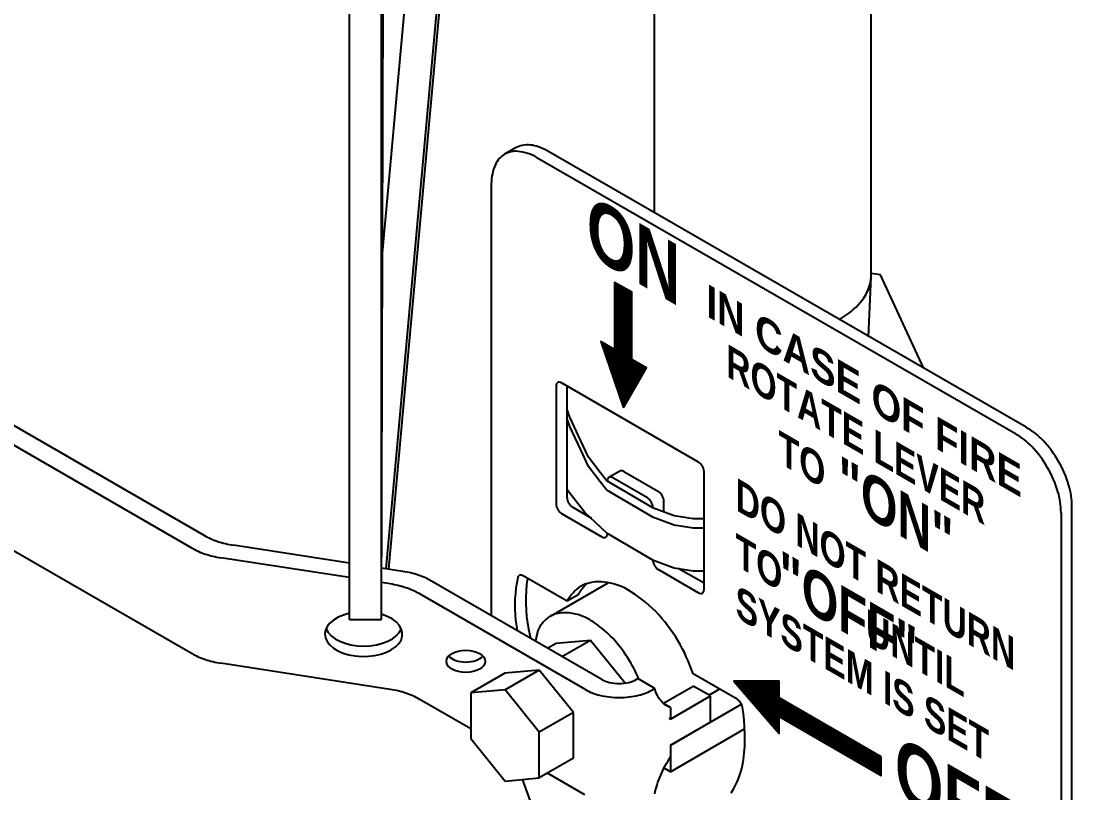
# Model space of a CAD drawing. Header units: centimetres. Extents: x 394264 to 551709, y 50011 to 59011.
# Drawn here: x 525861.9 to 525943.3, y 53755 to 53814.8 of the extents above; entities that cross this region are included whole.
import ezdxf
from ezdxf.enums import TextEntityAlignment as Align

# ---------------------------------------------------------------- set-up
doc = ezdxf.new("R2010")
doc.units = ezdxf.units.CM
doc.layers.get('0').update_dxf_attribs({"lineweight": 9})
doc.layers.add('-M-YNGN-ZON3', color=6, linetype='SP', lineweight=30)
doc.layers.add('0-KRCN-YNG-CIHAZ', color=4, linetype='Continuous', lineweight=30)
doc.styles.add('CIZGI', font='tahoma.ttf', dxfattribs={"width": 0.8, "oblique": 20})
doc.styles.add('TECHNICBOLD', font='TEB_____.pfb', dxfattribs={"width": 0.88, "height": 0.188})
doc.linetypes.add('SP', pattern='A,2,-0.1,["SP",CIZGI,S=0.14,R=0.2,X=0,Y=-0.07],-0.255', length=2.355)

# ---------------------------------------------------------------- blocks, each defined once
blk = doc.blocks.new('*X62')
at = {"color": 0}
for p, q in [((-1.8522, 1.7187), (-1.8502, 1.7207)), ((-1.8478, 1.7142), (-1.8414, 1.7207)), ((-1.8434, 1.7098), (-1.8325, 1.7207)), ((-1.839, 1.7054), (-1.8237, 1.7207)), ((-1.8346, 1.701), (-1.8149, 1.7207)), ((-1.8301, 1.6966), (-1.806, 1.7207)), ((-1.8257, 1.6921), (-1.7972, 1.7207)), ((-1.8213, 1.6877), (-1.7883, 1.7207)), ((-1.8169, 1.6833), (-1.7795, 1.7207)), ((-1.8125, 1.6789), (-1.7707, 1.7207)), ((-1.808, 1.6745), (-1.7618, 1.7207)), ((-1.8036, 1.67), (-1.7566, 1.717)), ((-1.7992, 1.6656), (-1.7522, 1.7126)), ((-1.7948, 1.6612), (-1.7478, 1.7082)), ((-1.7904, 1.6568), (-1.7434, 1.7038)), ((-1.7859, 1.6524), (-1.7389, 1.6994)), ((-1.7815, 1.6479), (-1.7345, 1.6949)), ((-1.7771, 1.6435), (-1.7301, 1.6905)), ((-1.7727, 1.6391), (-1.7257, 1.6861)), ((-1.7683, 1.6347), (-1.7213, 1.6817)), ((-1.7638, 1.6303), (-1.7168, 1.6773)), ((-1.7594, 1.6259), (-1.7124, 1.6729)), ((-1.755, 1.6214), (-1.708, 1.6684)), ((-1.7506, 1.617), (-1.7036, 1.664)), ((-1.7462, 1.6126), (-1.6992, 1.6596)), ((-1.7417, 1.6082), (-1.6947, 1.6552)), ((-1.7373, 1.6038), (-1.6903, 1.6508)), ((-1.7329, 1.5993), (-1.6859, 1.6463)), ((-1.7285, 1.5949), (-1.6815, 1.6419)), ((-1.7241, 1.5905), (-1.6771, 1.6375)), ((-1.7196, 1.5861), (-1.6726, 1.6331)), ((-1.7152, 1.5817), (-1.6682, 1.6287)), ((-1.7108, 1.5772), (-1.6638, 1.6242)), ((-1.7064, 1.5728), (-1.6594, 1.6198)), ((-1.702, 1.5684), (-1.655, 1.6154)), ((-1.6976, 1.564), (-1.6506, 1.611)), ((-1.6931, 1.5596), (-1.6461, 1.6066)), ((-1.6887, 1.5551), (-1.6417, 1.6021)), ((-1.6843, 1.5507), (-1.6373, 1.5977)), ((-1.6799, 1.5463), (-1.6329, 1.5933)), ((-1.6755, 1.5419), (-1.6285, 1.5889)), ((-1.671, 1.5375), (-1.624, 1.5845)), ((-1.6666, 1.533), (-1.6196, 1.58)), ((-1.6622, 1.5286), (-1.6152, 1.5756)), ((-1.6578, 1.5242), (-1.6108, 1.5712)), ((-1.6534, 1.5198), (-1.6064, 1.5668)), ((-1.6489, 1.5154), (-1.6019, 1.5624)), ((-1.6445, 1.5109), (-1.5975, 1.5579)), ((-1.6401, 1.5065), (-1.5931, 1.5535)), ((-1.6357, 1.5021), (-1.5887, 1.5491)), ((-1.6313, 1.4977), (-1.5843, 1.5447)), ((-1.6268, 1.4933), (-1.5798, 1.5403)), ((-1.6224, 1.4888), (-1.5754, 1.5358)), ((-1.618, 1.4844), (-1.571, 1.5314)), ((-1.6136, 1.48), (-1.5666, 1.527)), ((-1.6092, 1.4756), (-1.5622, 1.5226)), ((-1.6047, 1.4712), (-1.5577, 1.5182)), ((-1.6003, 1.4668), (-1.5533, 1.5138)), ((-1.5959, 1.4623), (-1.5489, 1.5093)), ((-1.5915, 1.4579), (-1.5445, 1.5049)), ((-1.5871, 1.4535), (-1.5401, 1.5005)), ((-1.5826, 1.4491), (-1.5356, 1.4961)), ((-1.5782, 1.4447), (-1.5312, 1.4917)), ((-1.5738, 1.4402), (-1.5268, 1.4872)), ((-1.5694, 1.4358), (-1.5224, 1.4828)), ((-1.565, 1.4314), (-1.518, 1.4784)), ((-1.5605, 1.427), (-1.5135, 1.474)), ((-1.5561, 1.4226), (-1.5091, 1.4696)), ((-1.5517, 1.4181), (-1.5047, 1.4651)), ((-1.5641, 1.3704), (-1.487, 1.4475)), ((-1.5588, 1.3669), (-1.4826, 1.443)), ((-1.5535, 1.3633), (-1.4782, 1.4386)), ((-1.5482, 1.3598), (-1.4738, 1.4342)), ((-1.5473, 1.4137), (-1.5003, 1.4607)), ((-1.5429, 1.4093), (-1.4959, 1.4563)), ((-1.5429, 1.3563), (-1.4694, 1.4298)), ((-1.5385, 1.4049), (-1.4915, 1.4519)), ((-1.5376, 1.3527), (-1.4649, 1.4254)), ((-1.6117, 1.4023), (-1.6116, 1.4025)), ((-1.6064, 1.3988), (-1.6027, 1.4025)), ((-1.6011, 1.3952), (-1.5939, 1.4025)), ((-1.5958, 1.3917), (-1.5851, 1.4025)), ((-1.5905, 1.3881), (-1.5762, 1.4025)), ((-1.5852, 1.3846), (-1.5674, 1.4025)), ((-1.58, 1.3811), (-1.5585, 1.4025)), ((-1.5747, 1.3775), (-1.5497, 1.4025)), ((-1.5694, 1.374), (-1.5409, 1.4025)), ((-1.5323, 1.3492), (-1.4605, 1.4209)), ((-1.527, 1.3456), (-1.4561, 1.4165)), ((-1.5217, 1.3421), (-1.4517, 1.4121)), ((-1.5164, 1.3385), (-1.4473, 1.4077)), ((-1.5111, 1.335), (-1.4428, 1.4033)), ((-1.5058, 1.3315), (-1.4348, 1.4025)), ((-1.5005, 1.3279), (-1.426, 1.4025)), ((-1.4952, 1.3244), (-1.4171, 1.4025)), ((-1.4899, 1.3208), (-1.4083, 1.4025)), ((-1.4846, 1.3173), (-1.3994, 1.4025)), ((-1.4793, 1.3137), (-1.3906, 1.4025)), ((-1.474, 1.3102), (-1.3818, 1.4025)), ((-1.4687, 1.3067), (-1.3729, 1.4025)), ((-1.4634, 1.3031), (-1.3641, 1.4025)), ((-1.4581, 1.2996), (-1.3597, 1.398)), ((-1.4528, 1.296), (-1.3568, 1.3921)), ((-1.4476, 1.2925), (-1.3538, 1.3862)), ((-1.4423, 1.2889), (-1.3508, 1.3804)), ((-1.437, 1.2854), (-1.3479, 1.3745)), ((-1.4317, 1.2819), (-1.3449, 1.3686)), ((-1.4264, 1.2783), (-1.342, 1.3627)), ((-1.4211, 1.2748), (-1.339, 1.3568)), ((-1.4158, 1.2712), (-1.3361, 1.3509)), ((-1.4105, 1.2677), (-1.3331, 1.3451)), ((-1.4052, 1.2641), (-1.3302, 1.3392)), ((-1.3999, 1.2606), (-1.3272, 1.3333)), ((-1.3946, 1.2571), (-1.3242, 1.3274)), ((-1.3893, 1.2535), (-1.3213, 1.3215)), ((-1.384, 1.25), (-1.3183, 1.3156)), ((-1.3787, 1.2464), (-1.3154, 1.3098)), ((-1.3734, 1.2429), (-1.3124, 1.3039)), ((-1.3681, 1.2393), (-1.3095, 1.298)), ((-1.3628, 1.2358), (-1.3065, 1.2921)), ((-1.3575, 1.2323), (-1.3035, 1.2862)), ((-1.3522, 1.2287), (-1.3006, 1.2804)), ((-1.3469, 1.2252), (-1.2976, 1.2745)), ((-1.3416, 1.2216), (-1.2947, 1.2686)), ((-1.3363, 1.2181), (-1.2917, 1.2627)), ((-1.331, 1.2145), (-1.2888, 1.2568)), ((-1.3257, 1.211), (-1.2858, 1.2509)), ((-1.3205, 1.2075), (-1.2829, 1.2451)), ((-1.3152, 1.2039), (-1.2799, 1.2392)), ((-1.3099, 1.2004), (-1.2769, 1.2333)), ((-1.3046, 1.1968), (-1.274, 1.2274)), ((-1.2993, 1.1933), (-1.271, 1.2215)), ((-1.294, 1.1897), (-1.2681, 1.2156)), ((-1.2887, 1.1862), (-1.2651, 1.2098)), ((-1.2834, 1.1827), (-1.2622, 1.2039)), ((-1.2781, 1.1791), (-1.2592, 1.198)), ((-1.2728, 1.1756), (-1.2562, 1.1921)), ((-1.2675, 1.172), (-1.2533, 1.1862)), ((-1.2622, 1.1685), (-1.2503, 1.1803)), ((-1.2569, 1.1649), (-1.2474, 1.1745)), ((-1.2516, 1.1614), (-1.2444, 1.1686)), ((-1.2463, 1.1579), (-1.2415, 1.1627)), ((-1.241, 1.1543), (-1.2385, 1.1568)), ((-1.2357, 1.1508), (-1.2356, 1.1509))]:
    blk.add_line(p, q, dxfattribs=at)
blk = doc.blocks.new('*X63')
at = {"color": 0}
for p, q in [((0.5758, 0.1339), (0.6994, 0.2575)), ((0.5825, 0.1317), (0.7038, 0.2531)), ((0.5891, 0.1295), (0.7083, 0.2486)), ((0.5958, 0.1273), (0.7127, 0.2442)), ((0.6024, 0.1251), (0.7171, 0.2398)), ((0.609, 0.1229), (0.7215, 0.2354)), ((0.6157, 0.1207), (0.7259, 0.231)), ((0.6223, 0.1185), (0.7304, 0.2265)), ((0.6289, 0.1163), (0.7348, 0.2221)), ((0.6356, 0.1141), (0.7392, 0.2177)), ((0.6422, 0.1119), (0.7436, 0.2133)), ((0.6489, 0.1097), (0.748, 0.2089)), ((0.6555, 0.1075), (0.7525, 0.2044)), ((0.6621, 0.1053), (0.7569, 0.2)), ((0.6688, 0.1031), (0.7613, 0.1956)), ((0.6754, 0.1009), (0.7657, 0.1912)), ((0.682, 0.0987), (0.7701, 0.1868)), ((0.6887, 0.0965), (0.7745, 0.1823)), ((0.6953, 0.0943), (0.7802, 0.1791)), ((0.702, 0.0921), (0.789, 0.1791)), ((0.7086, 0.0899), (0.7979, 0.1791)), ((0.7152, 0.0877), (0.8067, 0.1791)), ((0.7219, 0.0855), (0.8155, 0.1791)), ((0.7285, 0.0833), (0.8244, 0.1791)), ((0.7351, 0.0811), (0.8332, 0.1791)), ((0.7418, 0.0789), (0.8421, 0.1791)), ((0.7484, 0.0767), (0.8509, 0.1791)), ((0.7551, 0.0745), (0.8597, 0.1791)), ((0.7617, 0.0723), (0.8686, 0.1791)), ((0.7683, 0.0701), (0.8774, 0.1791)), ((0.775, 0.0679), (0.8863, 0.1791)), ((0.7816, 0.0657), (0.8951, 0.1791)), ((0.7883, 0.0635), (0.9039, 0.1791)), ((0.7949, 0.0613), (0.9128, 0.1791)), ((0.8015, 0.0591), (0.9216, 0.1791)), ((0.8082, 0.0569), (0.9304, 0.1791)), ((0.8148, 0.0547), (0.9393, 0.1791)), ((0.8214, 0.0525), (0.9481, 0.1791)), ((0.8686, 0.0908), (0.957, 0.1791)), ((0.8774, 0.0908), (0.9658, 0.1791)), ((0.8863, 0.0908), (0.9746, 0.1791)), ((0.8951, 0.0908), (0.9835, 0.1791)), ((0.9039, 0.0908), (0.9923, 0.1791)), ((0.9128, 0.0908), (1.0012, 0.1791)), ((0.9216, 0.0908), (1.01, 0.1791)), ((0.9304, 0.0908), (1.0188, 0.1791)), ((0.9393, 0.0908), (1.0277, 0.1791)), ((0.9481, 0.0908), (1.0365, 0.1791)), ((0.957, 0.0908), (1.0453, 0.1791)), ((0.9658, 0.0908), (1.0542, 0.1791)), ((0.9746, 0.0908), (1.063, 0.1791)), ((0.9835, 0.0908), (1.0719, 0.1791)), ((0.9923, 0.0908), (1.0807, 0.1791)), ((1.0012, 0.0908), (1.0895, 0.1791)), ((1.01, 0.0908), (1.0984, 0.1791)), ((1.0188, 0.0908), (1.1072, 0.1791)), ((1.0277, 0.0908), (1.1161, 0.1791)), ((1.0365, 0.0908), (1.1249, 0.1791)), ((1.0453, 0.0908), (1.1337, 0.1791)), ((1.0542, 0.0908), (1.1426, 0.1791)), ((1.063, 0.0908), (1.1514, 0.1791)), ((1.0719, 0.0908), (1.1603, 0.1791)), ((1.0807, 0.0908), (1.1691, 0.1791)), ((1.0895, 0.0908), (1.1779, 0.1791)), ((1.0984, 0.0908), (1.1868, 0.1791)), ((1.1072, 0.0908), (1.1956, 0.1791)), ((1.1161, 0.0908), (1.2044, 0.1791)), ((1.1249, 0.0908), (1.2133, 0.1791)), ((1.1337, 0.0908), (1.2221, 0.1791)), ((1.1426, 0.0908), (1.231, 0.1791)), ((1.1514, 0.0908), (1.2398, 0.1791)), ((1.1603, 0.0908), (1.2486, 0.1791)), ((1.1691, 0.0908), (1.2575, 0.1791)), ((1.1779, 0.0908), (1.2663, 0.1791)), ((1.1868, 0.0908), (1.2752, 0.1791)), ((1.1956, 0.0908), (1.284, 0.1791)), ((1.2044, 0.0908), (1.2928, 0.1791)), ((1.2133, 0.0908), (1.3017, 0.1791)), ((1.2221, 0.0908), (1.3105, 0.1791)), ((1.231, 0.0908), (1.3194, 0.1791)), ((1.2398, 0.0908), (1.3282, 0.1791)), ((1.2486, 0.0908), (1.3367, 0.1788)), ((1.2575, 0.0908), (1.3411, 0.1744)), ((1.2663, 0.0908), (1.3456, 0.17)), ((1.2752, 0.0908), (1.35, 0.1656)), ((1.284, 0.0908), (1.3544, 0.1612)), ((1.2928, 0.0908), (1.3588, 0.1567)), ((1.3017, 0.0908), (1.3632, 0.1523)), ((1.3105, 0.0908), (1.3677, 0.1479)), ((1.3194, 0.0908), (1.3721, 0.1435)), ((1.3282, 0.0908), (1.3765, 0.1391)), ((1.337, 0.0908), (1.3809, 0.1346)), ((1.3459, 0.0908), (1.3853, 0.1302)), ((1.3547, 0.0908), (1.3898, 0.1258)), ((0.8281, 0.0503), (0.8674, 0.0895)), ((0.8347, 0.0481), (0.8718, 0.0851)), ((1.3635, 0.0908), (1.3942, 0.1214)), ((1.3724, 0.0908), (1.3986, 0.117)), ((1.3812, 0.0908), (1.403, 0.1125)), ((1.3901, 0.0908), (1.4074, 0.1081)), ((1.3989, 0.0908), (1.4119, 0.1037)), ((1.4077, 0.0908), (1.4163, 0.0993)), ((1.4166, 0.0908), (1.4207, 0.0949)), ((0.8414, 0.0459), (0.8762, 0.0807)), ((0.848, 0.0437), (0.8806, 0.0763)), ((0.8546, 0.0415), (0.885, 0.0719)), ((0.8613, 0.0393), (0.8895, 0.0674)), ((0.8679, 0.0371), (0.8939, 0.063)), ((0.8745, 0.0349), (0.8983, 0.0586)), ((0.8812, 0.0326), (0.9027, 0.0542)), ((0.8878, 0.0304), (0.9071, 0.0498)), ((0.8945, 0.0282), (0.9116, 0.0453)), ((0.9011, 0.026), (0.916, 0.0409)), ((0.9077, 0.0238), (0.9204, 0.0365)), ((0.9144, 0.0216), (0.9248, 0.0321)), ((0.921, 0.0194), (0.9292, 0.0277)), ((0.9276, 0.0172), (0.9336, 0.0232)), ((0.9343, 0.015), (0.9381, 0.0188)), ((0.9409, 0.0128), (0.9425, 0.0144))]:
    blk.add_line(p, q, dxfattribs=at)
blk = doc.blocks.new('A$C66BCA59E')
at = {"layer": '0-KRCN-YNG-CIHAZ', "color": 31, "linetype": 'Continuous', "lineweight": -3, "extrusion": (0, 0.816497, 0.57735)}
for p, q in [((1217.952, -1037.303, 2742.479), (1224.182, -968.674, 2645.424)), ((1218.31, -1060.908, 2775.862), (1226.386, -971.934, 2650.033)), ((1218.51, -1060.908, 2775.862), (1226.578, -972.018, 2650.153)), ((1217.952, -1064.844, 2781.429), (1218.153, -982.809, 2665.413)), ((1217.952, -1064.844, 2781.429), (1217.952, -983.242, 2666.025)), ((1215.452, -1064.844, 2781.429), (1215.452, -984.625, 2667.982)), ((1239.071, -1033.339, 2754.886), (1239.071, -996.328, 2712.706)), ((1255.871, -1038.154, 2761.696), (1255.871, -996.328, 2712.706)), ((1228.327, -1028.307, 2786.965), (1227.478, -1028.797, 2786.965)), ((1267.879, -1049.947, 2786.965), (1230.827, -1028.555, 2786.965)), ((1229.978, -1029.045, 2786.965), (1267.031, -1050.437, 2786.965)), ((1226.443, -1031.086, 2786.965), (1226.443, -1064.516, 2785.283)), ((1255.655, -1042.942, 2750.286), (1255.868, -1038.281, 2761.696)), ((1256.575, -1038.142, 2777.868), (1255.872, -1038.03, 2780.455)), ((1259.937, -1045.386, 2777.868), (1256.575, -1038.142, 2777.868)), ((1181.543, -1045.229, 2777.868), (1204.239, -1058.332, 2777.868)), ((1180.214, -1045.997, 2777.868), (1203.266, -1059.305, 2777.868)), ((1242.494, -1052.633, 2786.387), (1231.888, -1046.509, 2786.387)), ((1231.463, -1046.754, 2786.387), (1231.463, -1055.899, 2786.387)), ((1232.312, -1055.409, 2786.387), (1232.312, -1046.754, 2786.387)), ((1232.529, -1049.171, 2759.263), (1232.287, -1048.505, 2758.321)), ((1232.529, -1049.887, 2760.275), (1232.287, -1049.221, 2759.334)), ((1233.377, -1050.987, 2761.831), (1232.529, -1049.171, 2759.263)), ((1233.377, -1051.703, 2762.843), (1232.529, -1049.887, 2760.275)), ((1233.982, -1052.258, 2763.628), (1233.377, -1050.987, 2761.831)), ((1233.982, -1052.974, 2764.641), (1233.377, -1051.703, 2762.843)), ((1234.865, -1053.456, 2765.322), (1233.982, -1052.258, 2763.628)), ((1234.865, -1054.172, 2766.335), (1233.982, -1052.974, 2764.641)), ((1235.375, -1054.074, 2766.196), (1234.865, -1053.456, 2765.322)), ((1236.396, -1053.338, 2786.387), (1235.547, -1053.828, 2786.387)), ((1238.534, -1055.409, 2786.387), (1235.847, -1053.858, 2786.387)), ((1236.696, -1053.368, 2786.387), (1239.383, -1054.919, 2786.387)), ((1242.918, -1062.513, 2786.387), (1242.918, -1053.368, 2786.387)), ((1180.214, -1054.162, 2777.868), (1203.266, -1067.47, 2777.868)), ((1233.693, -1056.551, 2769.699), (1232.314, -1054.787, 2767.206)), ((1235.375, -1054.789, 2767.209), (1234.865, -1054.172, 2766.335)), ((1235.375, -1054.074, 2766.196), (1238.932, -1056.156, 2769.142)), ((1235.375, -1054.789, 2767.209), (1238.932, -1056.872, 2770.154)), ((1239.807, -1056.503, 2781.815), (1239.807, -1055.654, 2786.387)), ((1234.225, -1057.004, 2785.409), (1232.736, -1056.144, 2786.387)), ((1238.932, -1056.156, 2769.142), (1240.598, -1056.786, 2770.033)), ((1271.415, -1107.02, 2786.965), (1271.415, -1056.071, 2786.965)), ((1231.888, -1056.634, 2786.387), (1234.999, -1058.43, 2786.387)), ((1235.375, -1058.115, 2771.912), (1233.693, -1056.551, 2769.699)), ((1238.932, -1056.872, 2770.154), (1240.598, -1057.502, 2771.045)), ((1240.598, -1056.786, 2770.033), (1242.084, -1057.011, 2770.351)), ((1242.084, -1057.011, 2770.351), (1242.94, -1057.011, 2770.351)), ((1270.566, -1056.56, 2786.965), (1270.566, -1107.51, 2786.965)), ((1235.375, -1058.115, 2771.912), (1238.932, -1060.198, 2774.857)), ((1240.598, -1057.502, 2771.045), (1242.084, -1057.727, 2771.363)), ((1242.084, -1057.727, 2771.363), (1242.94, -1057.727, 2771.363)), ((1215.452, -1060.467, 2777.868), (1206.48, -1059.079, 2777.868)), ((1215.452, -1061.591, 2777.868), (1205.507, -1060.053, 2777.868)), ((1238.932, -1060.198, 2774.857), (1240.598, -1060.828, 2775.748)), ((1219.579, -1061.106, 2777.868), (1217.952, -1060.854, 2777.868)), ((1239.383, -1060.961, 2786.387), (1242.494, -1062.758, 2786.387)), ((1240.598, -1060.828, 2775.748), (1242.084, -1061.053, 2776.066)), ((1242.918, -1062.023, 2786.387), (1240.921, -1060.869, 2786.95)), ((1242.084, -1061.053, 2776.066), (1242.94, -1061.053, 2776.066)), ((1218.605, -1062.079, 2777.868), (1217.952, -1061.978, 2777.868)), ((1235.015, -1069.471, 2777.868), (1221.82, -1061.853, 2777.868)), ((1232.316, -1063.414, 2786.387), (1228.907, -1061.445, 2786.387)), ((1231.074, -1064.546, 2781.007), (1235.491, -1061.995, 2777.399)), ((1233.686, -1070.238, 2777.868), (1220.847, -1062.826, 2777.868)), ((1233.165, -1062.924, 2786.387), (1232.316, -1063.414, 2786.387)), ((1231.896, -1064.31, 2780.673), (1231.474, -1064.382, 2780.774)), ((1232.466, -1064.305, 2780.666), (1231.896, -1064.31, 2780.673)), ((1233.24, -1064.483, 2780.918), (1232.466, -1064.305, 2780.666)), ((1215.452, -1064.844, 2781.429), (1217.952, -1064.844, 2781.429)), ((1228.325, -1064.894, 2781.499), (1228.437, -1065.67, 2782.596)), ((1229.32, -1065.582, 2782.471), (1229.481, -1066.269, 2783.444)), ((1230.048, -1065.682, 2782.614), (1229.873, -1066.491, 2783.757)), ((1231.472, -1066.687, 2777.868), (1230.832, -1067.056, 2777.868)), ((1234.124, -1066.45, 2777.868), (1231.472, -1066.687, 2777.868)), ((1234.124, -1066.45, 2777.868), (1231.953, -1067.703, 2777.868)), ((1236.776, -1069.749, 2777.868), (1234.124, -1066.45, 2777.868)), ((1218.605, -1070.244, 2777.868), (1205.507, -1068.218, 2777.868)), ((1227.498, -1068.981, 2777.868), (1224.854, -1070.508, 2777.868)), ((1230.15, -1068.744, 2777.868), (1227.498, -1068.981, 2777.868)), ((1230.15, -1068.744, 2777.868), (1227.505, -1070.271, 2777.868)), ((1232.802, -1072.043, 2777.868), (1230.15, -1068.744, 2777.868)), ((1237.674, -1069.471, 2777.868), (1237.779, -1069.41, 2777.868)), ((1239.108, -1070.178, 2777.868), (1237.779, -1069.41, 2777.868)), ((1245.475, -1071.01, 2786.387), (1242.065, -1069.042, 2786.387)), ((1227.505, -1070.271, 2777.868), (1224.854, -1070.508, 2777.868)), ((1230.157, -1073.57, 2777.868), (1227.505, -1070.271, 2777.868)), ((1236.776, -1069.749, 2777.868), (1236.75, -1069.763, 2777.868)), ((1236.776, -1069.76, 2777.868), (1236.776, -1069.749, 2777.868)), ((1239.003, -1070.238, 2777.868), (1239.108, -1070.178, 2777.868)), ((1239.769, -1071.323, 2777.868), (1242.086, -1069.985, 2777.868)), ((1243.415, -1070.753, 2777.868), (1242.086, -1069.985, 2777.868)), ((1244.117, -1070.228, 2777.775), (1243.312, -1070.693, 2777.868)), ((1224.854, -1073.304, 2777.868), (1220.847, -1070.991, 2777.868)), ((1224.854, -1070.508, 2777.868), (1224.854, -1074.043, 2777.868)), ((1240.318, -1072.541, 2777.868), (1243.415, -1070.753, 2777.868)), ((1243.415, -1072.794, 2777.868), (1243.415, -1070.753, 2777.868)), ((1240.318, -1071.642, 2777.868), (1239.776, -1071.329, 2777.868)), ((1240.311, -1074.578, 2777.868), (1245.812, -1071.402, 2777.379)), ((1240.318, -1071.642, 2777.868), (1240.318, -1072.541, 2777.868)), ((1232.802, -1072.043, 2777.868), (1230.157, -1073.57, 2777.868)), ((1232.802, -1075.578, 2777.868), (1232.802, -1072.043, 2777.868)), ((1240.318, -1072.541, 2777.868), (1240.215, -1072.481, 2777.868)), ((1230.157, -1077.105, 2777.868), (1230.157, -1073.57, 2777.868)), ((1240.311, -1076.619, 2777.868), (1246.054, -1073.304, 2776.913)), ((1243.415, -1072.794, 2777.868), (1240.318, -1074.582, 2777.868)), ((1243.408, -1072.79, 2777.868), (1243.415, -1072.794, 2777.868)), ((1224.854, -1074.043, 2777.868), (1227.505, -1077.342, 2777.868)), ((1240.311, -1074.578, 2777.868), (1240.318, -1074.582, 2777.868)), ((1240.311, -1074.578, 2777.868), (1240.311, -1076.619, 2777.868)), ((1240.318, -1074.582, 2777.868), (1240.318, -1075.481, 2777.868)), ((1232.802, -1075.578, 2777.868), (1230.157, -1077.105, 2777.868)), ((1233.686, -1078.403, 2777.868), (1230.797, -1076.736, 2777.868)), ((1240.311, -1076.619, 2777.868), (1239.819, -1076.335, 2777.868)), ((1227.505, -1077.342, 2777.868), (1230.157, -1077.105, 2777.868)), ((1228.827, -1077.211, 2798.918), (1229.671, -1079.462, 2802.1))]:
    blk.add_line(p, q, dxfattribs=at)
at = {"layer": '0-KRCN-YNG-CIHAZ', "color": 31, "linetype": 'Continuous', "lineweight": -3, "flags": 128}
for points, elevation in [([(1229.978, -1029.045, 0.106617), (1228.514, -1028.574, 0.156851), (1227.478, -1028.797, 0.156851), (1226.767, -1029.582, 0.106617), (1226.443, -1031.086)], 2786.965), ([(1230.827, -1028.555, 0.047286), (1230.1, -1028.222, 0.059033), (1229.474, -1028.084, 0.072764), (1228.844, -1028.114, 0.083138), (1228.327, -1028.307)], 2786.965), ([(1231.888, -1046.509, 0.106617), (1231.712, -1046.453, 0.156851), (1231.588, -1046.48, 0.156851), (1231.502, -1046.574, 0.106617), (1231.463, -1046.754)], 2786.387), ([(1271.415, -1056.071, 0.072341), (1271.178, -1054.443, 0.058752), (1270.379, -1052.586, 0.058752), (1269.171, -1050.966, 0.072341), (1267.879, -1049.947)], 2786.965), ([(1270.566, -1056.56, 0.072341), (1270.33, -1054.933, 0.058752), (1269.531, -1053.076, 0.058752), (1268.322, -1051.456, 0.072341), (1267.031, -1050.437)], 2786.965), ([(1242.918, -1053.368, 0.072341), (1242.89, -1053.173, 0.058752), (1242.794, -1052.95, 0.058752), (1242.649, -1052.755, 0.072341), (1242.494, -1052.633)], 2786.387), ([(1235.847, -1053.858, 0.106617), (1235.672, -1053.801, 0.156851), (1235.547, -1053.828, 0.156851), (1235.462, -1053.922, 0.106617), (1235.423, -1054.103)], 2786.387), ([(1236.696, -1053.368, 0.047286), (1236.609, -1053.328, 0.059033), (1236.534, -1053.312, 0.072764), (1236.458, -1053.315, 0.083138), (1236.396, -1053.338)], 2786.387), ([(1232.312, -1055.409, 0.072341), (1232.34, -1055.605, 0.058752), (1232.436, -1055.827, 0.058752), (1232.581, -1056.022, 0.072341), (1232.736, -1056.144)], 2786.387), ([(1238.959, -1056.144, 0.072341), (1238.93, -1055.949, 0.058752), (1238.834, -1055.726, 0.058752), (1238.689, -1055.531, 0.072341), (1238.534, -1055.409)], 2786.387), ([(1239.807, -1055.654, 0.072341), (1239.779, -1055.459, 0.058752), (1239.683, -1055.236, 0.058752), (1239.538, -1055.042, 0.072341), (1239.383, -1054.919)], 2786.387), ([(1231.463, -1055.899, 0.072341), (1231.492, -1056.094, 0.058752), (1231.588, -1056.317, 0.058752), (1231.733, -1056.512, 0.072341), (1231.888, -1056.634)], 2786.387), ([(1204.239, -1058.332, 0.026648), (1204.716, -1058.575, 0.023825), (1205.274, -1058.791, 0.021757), (1205.851, -1058.956, 0.020316), (1206.48, -1059.079)], 2777.868), ([(1234.999, -1058.43, 0.106617), (1235.175, -1058.487, 0.156851), (1235.299, -1058.46, 0.156851), (1235.384, -1058.366, 0.106617), (1235.423, -1058.185)], 2786.387), ([(1203.266, -1059.305, 0.026648), (1203.743, -1059.548, 0.023825), (1204.301, -1059.764, 0.021757), (1204.877, -1059.929, 0.020316), (1205.507, -1060.053)], 2777.868), ([(1238.959, -1060.227, 0.072341), (1238.987, -1060.422, 0.058752), (1239.083, -1060.645, 0.058752), (1239.228, -1060.839, 0.072341), (1239.383, -1060.961)], 2786.387), ([(1221.82, -1061.853, 0.026648), (1221.343, -1061.61, 0.023825), (1220.785, -1061.394, 0.021757), (1220.208, -1061.23, 0.020316), (1219.579, -1061.106)], 2777.868), ([(1220.847, -1062.826, 0.026648), (1220.37, -1062.584, 0.023825), (1219.811, -1062.367, 0.021757), (1219.235, -1062.203, 0.020316), (1218.605, -1062.079)], 2777.868), ([(1228.907, -1061.445, 0.088704), (1228.755, -1061.39, 0.12709), (1228.642, -1061.4, 0.023324), (1228.624, -1061.407, 0.0236), (1228.607, -1061.415, 0.11737), (1228.539, -1061.48, 0.091992), (1228.493, -1061.59)], 2786.387), ([(1242.065, -1069.042, 0.056144), (1240.885, -1066.451, 0.056955), (1239.178, -1064.222, 0.070087), (1237.01, -1062.527, 0.101924), (1235.204, -1061.928, 0.074613), (1234.206, -1061.959, 0.085962), (1233.391, -1062.259, 0.074593), (1232.801, -1062.728, 0.066871), (1232.316, -1063.414)], 2786.387), ([(1233.836, -1062.057, 0.024767), (1233.646, -1062.24, 0.023848), (1233.468, -1062.449, 0.022732), (1233.31, -1062.673, 0.021493), (1233.165, -1062.924)], 2786.387), ([(1242.494, -1062.758, 0.106617), (1242.67, -1062.814, 0.156851), (1242.794, -1062.787, 0.156851), (1242.88, -1062.693, 0.106617), (1242.918, -1062.513)], 2786.387), ([(1237.874, -1069.465, 0.044364), (1236.999, -1067.775, 0.045733), (1235.87, -1066.315, 0.053382), (1234.489, -1065.115, 0.069956), (1233.24, -1064.483)], 2777.868), ([(1203.266, -1067.47, 0.026648), (1203.743, -1067.713, 0.023825), (1204.301, -1067.929, 0.021757), (1204.877, -1068.094, 0.020316), (1205.507, -1068.218)], 2777.868), ([(1235.015, -1069.471, 0.072341), (1235.589, -1069.7, 0.058752), (1236.344, -1069.789, 0.058752), (1237.099, -1069.7, 0.072341), (1237.674, -1069.471)], 2777.868), ([(1220.847, -1070.991, 0.026648), (1220.37, -1070.748, 0.023825), (1219.811, -1070.532, 0.021757), (1219.235, -1070.368, 0.020316), (1218.605, -1070.244)], 2777.868), ([(1233.686, -1070.238, 0.072341), (1234.834, -1070.696, 0.058752), (1236.344, -1070.874, 0.058752), (1237.854, -1070.696, 0.072341), (1239.003, -1070.238)], 2777.868), ([(1240.318, -1071.642, -0.023279), (1240.171, -1071.583, -0.023554), (1240.031, -1071.511, -0.045564), (1239.784, -1071.336, -0.043651), (1239.562, -1071.11, -0.059587), (1239.303, -1070.708, -0.050338), (1239.108, -1070.178)], 2777.868), ([(1245.889, -1071.633, 0.054699), (1245.837, -1071.454, 0.049271), (1245.74, -1071.271, 0.051792), (1245.609, -1071.112, 0.063435), (1245.475, -1071.01)], 2786.387), ([(1239.108, -1078.343, -0.026591), (1239.289, -1077.632, -0.024554), (1239.562, -1076.886, -0.023463), (1239.905, -1076.17, -0.023206), (1240.318, -1075.481)], 2777.868)]:
    blk.add_lwpolyline(points, format="xyb", dxfattribs=dict(at, elevation=elevation))
at = {"layer": '0-KRCN-YNG-CIHAZ', "color": 31, "linetype": 'Continuous', "lineweight": -3, "elevation": 2761.696}
for points in [[(1255.298, -1039.915), (1255.431, -1039.703), (1255.547, -1039.488), (1255.646, -1039.27), (1255.727, -1039.05), (1255.79, -1038.828), (1255.835, -1038.604), (1255.862, -1038.379), (1255.871, -1038.154)], [(1255.298, -1039.915), (1255.439, -1039.69), (1255.561, -1039.461), (1255.662, -1039.229), (1255.744, -1038.995), (1255.806, -1038.758), (1255.847, -1038.52), (1255.868, -1038.281)], [(1253.411, -1041.583), (1253.652, -1041.439), (1253.882, -1041.288), (1254.101, -1041.132), (1254.309, -1040.971), (1254.505, -1040.806), (1254.689, -1040.635), (1254.86, -1040.461), (1255.019, -1040.282), (1255.165, -1040.1), (1255.298, -1039.915)], [(1253.411, -1041.583), (1253.652, -1041.439), (1253.882, -1041.288), (1254.101, -1041.132), (1254.309, -1040.971), (1254.505, -1040.806), (1254.689, -1040.635), (1254.86, -1040.461), (1255.019, -1040.282), (1255.165, -1040.1), (1255.298, -1039.915)]]:
    blk.add_lwpolyline(points, dxfattribs=at)
at = {"layer": '0-KRCN-YNG-CIHAZ', "color": 31, "linetype": 'Continuous', "lineweight": -3, "extrusion": (0, 0.816497, 0.57735)}
for points, elevation in [([(-1236.681, 2857.965), (-1238.453, 2852.612), (-1237.321, 2851.479), (-1237.321, 2842.479), (-1235.991, 2841.15), (-1235.991, 2850.15), (-1234.918, 2849.076)], 736.825), ([(-1256.644, 2904.226), (-1248.744, 2896.325), (-1248.744, 2894.073), (-1245.232, 2894.078), (-1248.744, 2901.073), (-1248.744, 2898.825), (-1256.644, 2906.726)], 736.417)]:
    blk.add_lwpolyline(points, close=True, dxfattribs=dict(at, elevation=elevation))
blk.add_circle((-1224.466, 2891.406, 736.417), 1.5, dxfattribs=at)
at = {"layer": '0-KRCN-YNG-CIHAZ', "color": 31, "linetype": 'Continuous', "lineweight": -3}
for centre, radius, start, end in [((1238.442, -1063.741, 2786.387), 10.178, 167.80066, 186.47973), ((1240.642, -1063.365, 2786.387), 11.529, 171.37858, 191.05396), ((1232.044, -1066.383, 2777.868), 2.081, 120, 130.86064), ((1232.044, -1066.383, 2777.868), 2.08, 113.04166, 120), ((1232.076, -1066.458, 2777.868), 2.162, 106.21689, 113.04166), ((1232.396, -1066.712, 2777.868), 2.564, 141.23021, 156.31457), ((1232.176, -1066.536, 2777.868), 2.282, 130.86064, 141.23021), ((1232.615, -1073.93, 2786.387), 13.471, 352.55247, 9.81536), ((1239.738, -1074.861, 2786.387), 6.287, 327.17232, 352.55247)]:
    blk.add_arc(centre, radius, start, end, dxfattribs=at)
at = {"layer": '0-KRCN-YNG-CIHAZ', "color": 31, "linetype": 'Continuous', "lineweight": -3, "extrusion": (0, 0.816497, 0.57735)}
for centre, radius, start, end in [((-1216.561, 2887.756, 736.417), 3, 291.68935, 242.37004), ((-1216.561, 2886.356, 736.417), 3, 13.4934, 166.5066), ((-1224.466, 2890.006, 736.417), 1.5, 27.81814, 152.18186)]:
    blk.add_arc(centre, radius, start, end, dxfattribs=at)
at = {"layer": '0-KRCN-YNG-CIHAZ', "color": 31, "linetype": 'Continuous', "lineweight": -3, "extrusion": (0, 0.816497, 0.57735), "xscale": 20.00000000003879, "yscale": 20.00000000003879, "zscale": 20.00000000003879, "rotation": 135.0000000003407}
for name, p in [('*X62', (-1237.881, 2891.707, 736.825)), ('*X63', (-1235.211, 2887.86, 736.417))]:
    blk.add_blockref(name, p, dxfattribs=at)
at = {"layer": '0-KRCN-YNG-CIHAZ', "color": 31, "linetype": 'Continuous', "lineweight": -3, "extrusion": (-0.707107, -0.408248, 0.57735), "style": 'TECHNICBOLD', "width": 0.88}
for s, height, p in [('ON', 5.7922, (1514.561, 2585.832, 1154.488)), ('"ON"', 4.3616, (1540.862, 2596.83, 1153.28)), ('DO NOT RETURN', 3.1208, (1537.514, 2584.911, 1153.768)), ('TO         UNTIL', 3.1208, (1541.241, 2581.782, 1154.19)), ('"OFF"', 4.3616, (1544.93, 2584.877, 1154.184)), ('SYSTEM IS SET', 3.1208, (1544.699, 2578.742, 1154.486)), ('OFF', 5.7922, (1562.742, 2583.867, 1153.424))]:
    blk.add_text(s, height=height, rotation=45, dxfattribs=at).set_placement(p)
at = {"layer": '0-KRCN-YNG-CIHAZ', "color": 31, "linetype": 'Continuous', "lineweight": -3, "extrusion": (-0.707107, -0.408248, 0.57735), "style": 'TECHNICBOLD'}
blk.add_text('IN CASE OF FIRE', height=3.1208, rotation=45, dxfattribs=at).set_placement((1535.582, 2603.679, 1151.604), align=Align.CENTER)
at = {"layer": '0-KRCN-YNG-CIHAZ', "color": 31, "linetype": 'Continuous', "lineweight": -3, "extrusion": (-0.707107, -0.408248, 0.57735), "style": 'TECHNICBOLD', "width": 0.88}
for s, p in [('ROTATE LEVER', (1538.197, 2600.721, 1152.281)), ('TO       ', (1540.339, 2596.724, 1153.286))]:
    blk.add_text(s, height=3.1208, rotation=45, dxfattribs=at).set_placement(p, align=Align.CENTER)

msp = doc.modelspace()

# ---------------------------------------------------------------- block references
at = {"layer": '-M-YNGN-ZON3'}
msp.add_blockref('A$C66BCA59E', (524671.913, 54833.28, -2010.945), dxfattribs=at)

doc.saveas('drawing.dxf')
